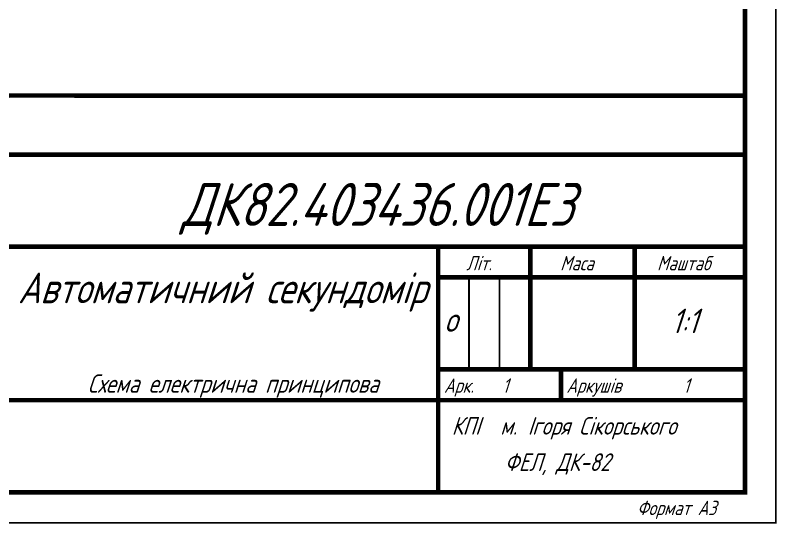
# Paper-space layout 'Layout1' of a CAD drawing. Header units: millimetres. Extents: x 0 to 420, y 0 to 297.
# Drawn here: x 296.2 to 420.2, y 0 to 82.9 of the extents above; entities that cross this region are included whole.
import ezdxf

# ---------------------------------------------------------------- set-up
doc = ezdxf.new("R2010")
doc.units = ezdxf.units.MM
doc.layers.add('Sheet', color=255, linetype='Continuous')
doc.styles.add('GOST', font='', dxfattribs={"oblique": 18})
doc.styles.get('GOST').set_extended_font_data('GOST type A')

psp = doc.layouts.get("Layout1")

# ---------------------------------------------------------------- linework, layer by layer
at = {"layer": 'Sheet'}
for points, const_width in [([(0.15, 297.15), (420.08, 297.15), (420.08, 0.15), (0.15, 0.15), (0.15, 297.15)], 0.3), ([(0.15, 297.15), (0.15, 0.15), (420.08, 0.15), (420.08, 297.15), (0.15, 297.15), (0.15, 297.15)], 0.0991), ([(0.15, 297.15), (0.15, 0.15), (420.08, 0.15), (420.08, 297.15), (0.15, 297.15), (0.15, 297.15)], 0.0991)]:
    psp.add_lwpolyline(points, close=True, dxfattribs=dict(at, const_width=const_width))
for points, const_width in [([(415.07, 292.14), (415.07, 292.51), (415.07, 4.77)], 0.749), ([(295.1, 69.76), (295.24, 69.78), (415.08, 69.76), (415.08, 69.76)], 0.749), ([(230.11, 60.14), (229.72, 60.14), (415.07, 60.14)], 0.749), ([(295.1, 45.14), (415.07, 45.14)], 0.749), ([(365.08, 45.15), (365.08, 5.15)], 0.749), ([(380.09, 45.14), (380.09, 25.15)], 0.749), ([(397.09, 45.14), (397.09, 25.15)], 0.749), ([(365.09, 40.15), (415.07, 40.15)], 0.749), ([(370.1, 40.15), (370.1, 25.15)], 0.3), ([(375.08, 40.15), (375.08, 25.15)], 0.3), ([(365.09, 25.15), (415.07, 25.15)], 0.749), ([(385.07, 25.15), (385.07, 20.14)], 0.749), ([(295.1, 20.14), (415.07, 20.14)], 0.749), ([(20.16, 5.14), (415.07, 5.14)], 0.749)]:
    psp.add_lwpolyline(points, dxfattribs=dict(at, const_width=const_width))

# ---------------------------------------------------------------- texts
at = {"layer": 'Sheet', "style": 'GOST', "oblique": 18}
for s, height, p in [('ДК82.403436.001Е3', 7, (323.26, 48.53)), ('Літ.', 2.336, (369.64, 41.3)), ('Маса', 2.336, (384.95, 41.3)), ('Маштаб', 2.336, (400.72, 41.3)), ('Автоматичний секундомір', 5, (296.63, 35.93)), ('1:1', 4, (403.04, 31.05)), ('о', 4, (366.09, 31.27)), ('Схема електрична принципова', 3, (307.98, 21.35)), ('Арк.', 2.336, (366.03, 21.35)), ('1', 2.34, (375.55, 21.35)), ('Аркушів', 2.336, (385.97, 21.35)), ('1', 2.34, (405.01, 21.35)), ('КПІ', 2.875, (367.29, 14.52)), ('І', 2.87, (379.69, 14.52)), ('горя Сікорського', 2.8748, (380.4, 14.52)), ('м. ', 2.875, (375.19, 14.52)), ('ФЕЛ, ДК-82', 2.875, (375.91, 8.6)), ('Формат А3', 2.336, (397.47, 1.41))]:
    psp.add_text(s, height=height, dxfattribs=at).set_placement(p)

doc.saveas('drawing.dxf')
